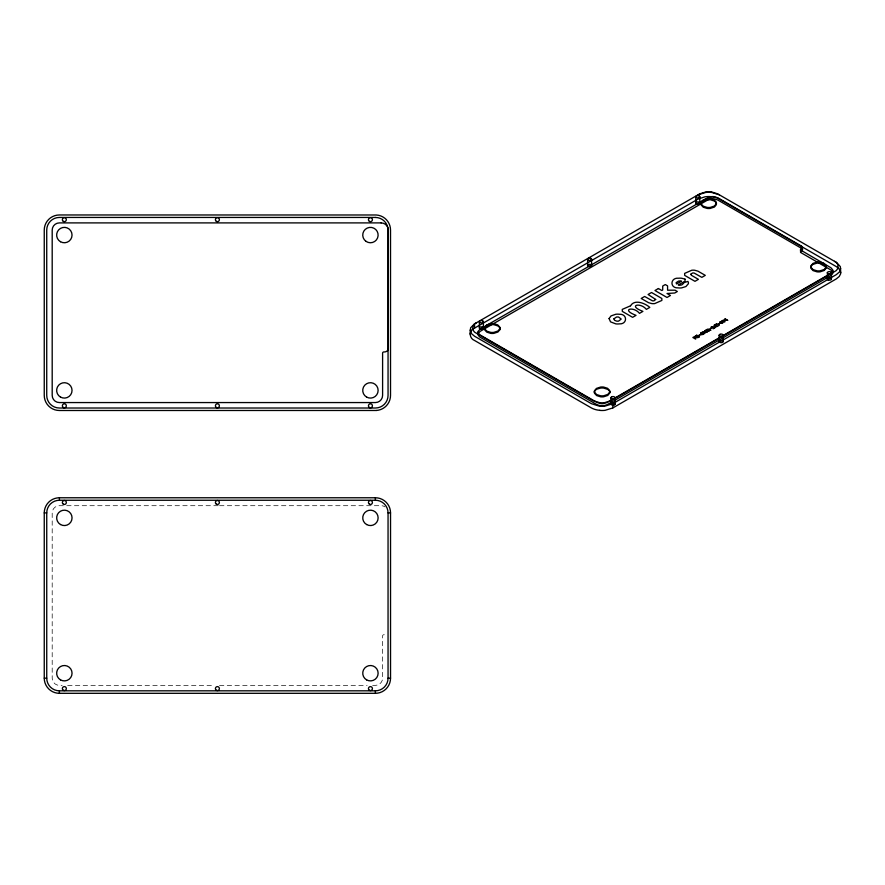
<?xml version="1.0" encoding="UTF-8"?>
<svg xmlns="http://www.w3.org/2000/svg" width="885" height="885" viewBox="0 0 885 885"><rect width="100%" height="100%" fill="white"/><g stroke="black" fill="none" stroke-linecap="round" stroke-linejoin="round"><path stroke-width="0.66" stroke-dasharray="4.42 3.32" d="M218.175 505.711L59.383 505.711A7.191 7.191 0 0 0 52.193 512.902L52.193 678.164A7.191 7.191 0 0 0 59.395 685.366L62.149 685.366M219.557 505.711L381.103 505.711A7.191 7.191 0 0 1 385.041 506.884M67.669 685.366L213.949 685.366M219.469 685.366L367.12 685.366M372.64 685.366L375.395 685.366A7.191 7.191 0 0 0 382.597 678.164L382.597 635.983A1.239 1.239 0 0 1 383.836 634.744L384.577 634.744A3.717 3.717 0 0 0 385.948 634.479"/><path stroke-width="1.33" d="M470.09 334.187L470.61 327.793L474.537 323.855L699.747 193.837L706.097 191.846A21.727 21.727 0 0 1 711.286 191.846L717.646 193.837L836.723 262.591L840.352 266.65L840.75 272.646A5.122 5.122 0 0 1 840.551 273.963L839.234 276.496L836.259 278.93L612.807 407.941L605.075 410.33A25.942 25.942 0 0 1 599.82 410.397M484.571 328.966L484.571 328.014A2.622 2.622 0 0 1 484.659 327.328L486.584 325.016L490.688 323.667A13.209 13.209 0 0 1 493.841 323.667L497.702 324.872L499.793 327.096A2.622 2.622 0 0 1 499.859 328.7L497.934 331.012L493.841 332.362A13.209 13.209 0 0 1 490.688 332.362L486.827 331.156L484.737 328.921A2.666 2.666 0 0 1 484.571 328.014M607.541 389.312A5.664 5.664 0 0 1 608.991 390.451L609.466 391.17A2.898 2.898 0 0 1 609.743 391.933A2.622 2.622 0 0 1 609.699 393.128L607.774 395.44L603.681 396.79A13.209 13.209 0 0 1 600.528 396.79L596.667 395.584L594.576 393.349A2.666 2.666 0 0 1 594.41 392.442L594.41 391.424A2.622 2.622 0 0 1 594.499 390.739L596.424 388.426L600.528 387.077A13.209 13.209 0 0 1 603.681 387.077L607.541 388.283L609.632 390.517A2.622 2.622 0 0 1 609.699 392.11L607.774 394.422L603.681 395.772A13.209 13.209 0 0 1 600.528 395.772L596.667 394.566L594.576 392.343A2.666 2.666 0 0 1 594.41 391.424M499.959 328.988L499.959 328.014M594.41 392.376L594.41 392.376A2.6 2.6 0 0 1 594.466 391.933A2.821 2.821 0 0 1 594.643 391.358L595.528 390.13A6.272 6.272 0 0 1 597.176 389.046L600.528 388.095A13.209 13.209 0 0 1 603.681 388.095L607.541 389.3M609.798 392.409L609.798 391.424M701.008 204.004L701.008 203.052M716.385 204.004L716.385 203.052M840.695 268.42L839.467 271.938L836.259 274.671L612.807 403.682L605.207 406.06A25.986 25.986 0 0 1 599.001 406.06L591.401 403.682L474.537 336.212L471.34 333.501L470.101 330.016M801.345 248.231L717.823 200.01L714.206 198.882A12.357 12.357 0 0 0 711.252 198.882L707.646 200.01L480.157 331.355L478.199 333.446A2.489 2.489 0 0 0 478.199 335.138L479.515 336.809A6.106 6.106 0 0 0 480.157 337.229L597.01 404.699L600.627 405.828A12.357 12.357 0 0 0 603.581 405.828L607.187 404.699L830.639 275.689A6.106 6.106 0 0 0 831.292 275.268L832.597 273.598A2.489 2.489 0 0 0 832.597 271.872L830.86 269.947L800.704 252.513L800.46 249.78L801.345 249.05A2.024 2.024 0 0 0 802.529 247.546A2.024 2.024 0 0 0 801.312 246.074M800.449 252.048L801.345 251.274A2.024 2.024 0 0 0 802.529 249.78A2.024 2.024 0 0 0 801.312 248.298M703.63 332.904L703.818 332.196M721.408 322.638L721.585 321.93M723.631 321.355L723.808 320.647M703.973 333.092L704.161 332.395M721.751 322.837L721.928 322.129M723.974 321.554L724.151 320.846M702.126 201.758L701.241 202.975A2.821 2.821 0 0 0 701.053 203.561A2.666 2.666 0 0 0 701.163 204.977L703.254 207.212L707.115 208.417A13.209 13.209 0 0 0 710.268 208.417L714.372 207.068L716.297 204.756A2.622 2.622 0 0 0 716.341 203.55A2.898 2.898 0 0 0 716.065 202.798L715.578 202.079A5.664 5.664 0 0 0 714.129 200.939L710.268 199.722A13.209 13.209 0 0 0 707.115 199.722L703.254 200.928A6.04 6.04 0 0 0 702.126 201.758M711.651 327.096L712.491 327.03M801.345 246.008L717.823 197.786L714.206 196.658A12.357 12.357 0 0 0 711.252 196.658L707.646 197.786L480.157 329.12L478.199 331.211A2.489 2.489 0 0 0 478.199 332.915L479.515 334.574A6.106 6.106 0 0 0 480.157 335.006L597.01 402.465L600.627 403.604A12.357 12.357 0 0 0 603.581 403.593L607.187 402.465L830.639 273.465A6.106 6.106 0 0 0 831.292 273.034L832.597 271.374A2.489 2.489 0 0 0 832.597 269.648L830.86 267.712L800.46 249.935M705.091 330.868C708.409 329.187 701.595 331.875 706.307 331.477A2.146 2.146 0 0 1 706.905 331.344L707.071 331.377M707.248 331.775L705.655 332.196A1.681 1.681 0 0 0 706.628 332.362L707.923 331.311L705.179 331.244M476.296 322.848C471.583 324.673 471.583 331.355 476.296 333.18L593.149 400.651L599.51 402.631A21.727 21.727 0 0 0 604.698 402.631L611.048 400.651L834.5 271.64C839.223 269.814 839.223 263.133 834.5 261.307M711.109 196.658A25.853 25.853 0 0 0 704.98 196.813L697.988 199.103L474.537 328.114C468.773 330.293 468.906 338.324 474.537 340.471L591.401 407.941A20.112 20.112 0 0 0 599.82 410.286M694.161 337.218L695.002 337.705M707.436 329.552L708.265 330.028M710.71 330.227L708.299 330.481L709.283 331.045L708.774 331.344L706.142 329.817L708.144 329.021L710.677 330.216M697.988 194.844L705.599 192.476A25.986 25.986 0 0 1 711.794 192.476L719.394 194.844M699.084 203.937L698.608 204.103A3.297 3.297 0 0 1 697.026 204.103L696.694 203.993A1.195 1.195 0 0 1 695.754 203.074M590.87 266.407L590.383 266.584A3.297 3.297 0 0 1 588.813 266.584L588.47 266.474M828.139 278.155L828.625 277.978A3.297 3.297 0 0 1 830.207 277.978L830.539 278.089M719.925 340.625L720.412 340.459A3.297 3.297 0 0 1 721.983 340.459L722.326 340.57M611.712 403.106L612.188 402.94A3.297 3.297 0 0 1 613.77 402.94L614.101 403.04A1.195 1.195 0 0 1 615.042 403.969M614.256 404.865L613.77 405.042A3.297 3.297 0 0 1 612.199 405.042L611.856 404.932A1.195 1.195 0 0 1 610.927 404.014M696.694 195.828L697.026 195.718A3.297 3.297 0 0 1 698.608 195.718L699.084 195.895M698.94 197.72L698.608 197.82A3.297 3.297 0 0 1 697.026 197.82L696.55 197.654A1.128 1.128 0 0 1 695.765 196.791L695.831 203.052A1.128 1.128 0 0 1 696.561 202.222L697.026 202.001A3.297 3.297 0 0 1 698.608 202.001L698.94 202.112A1.195 1.195 0 0 1 699.88 203.03L699.803 196.769A1.128 1.128 0 0 0 699.073 195.95M588.47 258.309L588.813 258.199A3.297 3.297 0 0 1 590.383 258.199L590.87 258.376M590.726 260.201L590.383 260.301A3.297 3.297 0 0 1 588.813 260.301L588.326 260.135A1.128 1.128 0 0 1 587.552 259.272A1.195 1.195 0 0 1 588.492 258.387M720.069 334.287L720.412 334.176A3.297 3.297 0 0 1 721.983 334.176L722.47 334.353A1.128 1.128 0 0 1 723.244 335.216A1.195 1.195 0 0 1 722.315 336.09M722.326 336.178L721.983 336.278A3.297 3.297 0 0 1 720.412 336.278L719.925 336.112M611.856 396.768L612.188 396.657A3.297 3.297 0 0 1 613.77 396.657L614.256 396.834A1.128 1.128 0 0 1 615.031 397.697A1.195 1.195 0 0 1 614.09 398.571M614.101 398.648L613.77 398.759A3.297 3.297 0 0 1 612.199 398.759L611.712 398.593A1.128 1.128 0 0 1 610.938 397.73A1.195 1.195 0 0 1 611.867 396.845M59.395 497.768L375.395 497.768A15.133 15.133 0 0 1 390.539 512.902L390.539 678.164A15.133 15.133 0 0 1 375.395 693.309L59.395 693.309A15.133 15.133 0 0 1 44.25 678.164L44.25 512.902A15.133 15.133 0 0 1 59.395 497.768L59.395 500.246A12.655 12.655 0 0 0 46.739 512.902L46.739 678.164A12.655 12.655 0 0 0 59.395 690.82L375.395 690.82A12.655 12.655 0 0 0 388.05 678.164L388.05 512.902A12.655 12.655 0 0 0 375.395 500.246L59.395 500.246M44.25 512.902L46.739 512.902M388.05 512.902L390.539 512.902M44.25 678.164L46.739 678.164M388.05 678.164L390.539 678.164M828.294 279.981L828.625 280.08A3.297 3.297 0 0 0 830.207 280.08L830.683 279.914A1.128 1.128 0 0 0 831.469 279.052A1.195 1.195 0 0 0 830.528 278.167M590.726 264.593L590.383 264.482A3.297 3.297 0 0 0 588.813 264.482L588.326 264.648A1.128 1.128 0 0 0 587.552 265.511A1.195 1.195 0 0 0 588.492 266.396M720.069 342.451L720.412 342.561A3.297 3.297 0 0 0 721.983 342.561L722.47 342.395A1.128 1.128 0 0 0 723.244 341.522L723.189 335.503M482.513 327.063L482.17 326.963A3.297 3.297 0 0 0 480.599 326.963L480.112 327.129A1.128 1.128 0 0 0 479.338 327.992A1.195 1.195 0 0 0 480.267 328.877M480.256 328.954L480.599 329.065A3.297 3.297 0 0 0 482.17 329.065L482.657 328.888A1.128 1.128 0 0 0 483.431 328.025L483.365 321.731A1.128 1.128 0 0 0 482.635 320.901M828.139 273.631L828.625 273.797A3.297 3.297 0 0 0 830.207 273.797L830.539 273.697A1.195 1.195 0 0 0 831.48 272.768M482.657 320.846L482.17 320.68A3.297 3.297 0 0 0 480.599 320.68L480.256 320.79A1.195 1.195 0 0 0 479.327 321.709M719.394 199.103L836.579 266.761L839.6 269.494L840.695 272.646M711.651 327.395C709.084 327.782 714.129 325.038 713.399 328.202L714.958 327.771L713.155 328.811L712.724 327.384M832.752 270.522L832.752 272.746M831.402 272.945L831.402 279.029M827.431 272.746L827.431 279.029M826.225 266.474A2.622 2.622 0 0 1 826.136 267.159L824.212 269.471L820.118 270.821A13.209 13.209 0 0 1 816.966 270.821L813.094 269.615L811.003 267.381A2.666 2.666 0 0 1 810.937 265.754L813.094 263.332L816.966 262.126A13.209 13.209 0 0 1 820.118 262.126L823.979 263.332L826.07 265.555A2.666 2.666 0 0 1 826.225 266.474L826.225 267.48M810.848 266.474L810.848 267.48M802.429 247.523L802.429 249.758M720.091 334.364A1.195 1.195 0 0 0 719.14 335.205L719.217 341.51A1.195 1.195 0 0 0 720.091 342.373M614.964 397.984L614.964 403.991M612.807 403.682L612.807 407.941M610.993 397.708L610.993 403.991M591.589 259.25L591.589 265.533M587.618 259.25L587.618 265.533M479.393 321.731L479.393 328.014M478.044 332.063L478.044 334.298M474.537 323.855L474.537 328.114M375.395 497.768L375.395 500.246M375.395 690.82L375.395 693.309M59.395 690.82L59.395 693.309M831.469 272.735A1.128 1.128 0 0 0 830.672 271.927L830.207 271.695A3.297 3.297 0 0 0 828.625 271.706L828.294 271.806A1.195 1.195 0 0 0 827.353 272.724M828.161 273.576A1.128 1.128 0 0 1 827.364 272.768M719.936 336.057A1.128 1.128 0 0 1 719.151 335.249M699.869 203.074A1.128 1.128 0 0 1 699.073 203.882M695.754 196.747A1.195 1.195 0 0 1 696.705 195.906M699.88 196.791A1.195 1.195 0 0 1 698.929 197.632M828.305 279.892A1.195 1.195 0 0 1 827.353 279.052A1.128 1.128 0 0 1 828.161 278.211M719.151 341.499A1.128 1.128 0 0 1 719.936 340.681M722.315 340.648A1.195 1.195 0 0 1 723.255 341.488M590.859 266.352A1.128 1.128 0 0 0 591.645 265.544A1.195 1.195 0 0 0 590.715 264.67M590.715 260.113A1.195 1.195 0 0 0 591.656 259.272A1.128 1.128 0 0 0 590.859 258.431M482.491 327.151A1.195 1.195 0 0 1 483.442 327.992M479.338 321.742A1.128 1.128 0 0 0 480.124 322.56L480.599 322.782A3.297 3.297 0 0 0 482.17 322.782L482.513 322.671A1.195 1.195 0 0 0 483.442 321.753M610.938 403.969A1.128 1.128 0 0 1 611.723 403.162M615.031 404.002A1.128 1.128 0 0 1 614.234 404.81M711.097 196.758A20.112 20.112 0 0 1 719.428 199.048M810.892 266.971A2.821 2.821 0 0 1 811.08 266.396L811.965 265.179A6.04 6.04 0 0 1 813.105 264.349L816.966 263.133A13.209 13.209 0 0 1 820.118 263.133L823.979 264.338A5.664 5.664 0 0 1 825.428 265.489L825.904 266.208A2.898 2.898 0 0 1 826.181 266.971A2.622 2.622 0 0 1 826.136 268.166L824.212 270.478L820.118 271.828A13.209 13.209 0 0 1 816.966 271.828L813.094 270.622L811.003 268.387A2.666 2.666 0 0 1 810.892 266.949M685.012 279.129L685.012 281.12L678.341 284.97A5.841 5.841 0 0 0 681.892 284.837L683.508 283.443A1.239 1.239 0 0 0 683.519 282.735L687.933 281.419L688.353 282.392A2.876 2.876 0 0 1 688.331 283.797L685.93 286.541L681.66 287.879A14.614 14.614 0 0 1 678.164 287.879C669.525 288.399 670.188 277.381 678.518 278.222A14.636 14.636 0 0 1 681.66 278.255L685.012 279.129M702.17 332.306C706.85 336.189 704.991 329.651 702.181 332.24M719.947 322.04C724.24 325.979 723.288 319.452 719.947 322.007M722.16 320.757C726.618 324.706 725.291 318.08 722.16 320.757M695.864 337.373L695.024 338.17L695.986 338.723L695.477 339.021L692.844 337.495L694.67 336.72L695.864 337.406M609.09 318.567L610.539 321.852L615.805 323.877A14.614 14.614 0 0 0 619.301 323.877C627.598 324.474 627.598 313.666 619.301 314.263A14.614 14.614 0 0 0 615.805 314.263L611.015 315.923L609.09 318.567M613.924 318.854L614.544 320.259L616.447 321.078A6.173 6.173 0 0 0 618.659 321.078L621.204 319.065L618.659 317.062A6.173 6.173 0 0 0 616.447 317.062L613.924 318.854M655.685 299.451L653.982 300.789A4.071 4.071 0 0 1 652.278 300.745L644.645 296.475L641.205 298.466L648.572 302.692L651.758 303.577A12.534 12.534 0 0 0 654.745 303.577L661.847 300.446L661.847 298.466L651.526 292.504L648.086 294.484L655.685 299.451M690.82 274.228L691.373 275.279L698.409 279.339L694.968 281.33L684.647 275.368L684.647 273.388L691.749 270.257A12.534 12.534 0 0 1 694.736 270.257L697.922 271.142L705.29 275.368L701.849 277.359L694.205 273.089A4.071 4.071 0 0 0 692.501 273.045L690.82 274.228M630.54 305.801L622.288 309.385L622.288 311.376L632.609 317.328L636.049 315.348C620.319 309.496 633.35 305.767 639.49 313.356L642.93 311.376C627.2 305.524 640.231 301.796 646.371 309.385L649.811 307.405C645.375 303.411 634.534 298.82 630.54 305.801M499.859 329.707L497.934 332.019L493.841 333.368A13.209 13.209 0 0 1 490.688 333.368L486.827 332.163L484.737 329.939A2.666 2.666 0 0 1 484.615 328.49A2.821 2.821 0 0 1 484.803 327.937L485.688 326.72A6.04 6.04 0 0 1 486.827 325.89L490.688 324.673A13.209 13.209 0 0 1 493.841 324.673L497.702 325.879A5.664 5.664 0 0 1 499.151 327.03L499.627 327.749A2.898 2.898 0 0 1 499.903 328.523A2.622 2.622 0 0 1 499.859 329.707M701.163 202.145L701.097 202.366A2.666 2.666 0 0 0 701.163 203.959L703.254 206.194L707.115 207.4A13.209 13.209 0 0 0 710.268 207.4L714.372 206.05L716.297 203.738A2.622 2.622 0 0 0 716.231 202.145L714.14 199.91L710.268 198.705A13.209 13.209 0 0 0 707.115 198.705L703.254 199.91L701.163 202.145M676.372 282.547L676.317 282.713A1.239 1.239 0 0 0 676.306 283.377L676.616 283.974L681.483 281.164A6.007 6.007 0 0 0 678.474 281.142L676.372 282.547M725.136 318.854L724.406 319.75L727.791 320.359L725.158 318.843M658.407 288.532L654.966 290.512L667.013 297.471L670.454 295.479L667.013 293.499L674.757 293.001L677.335 291.508L675.045 290.191L667.578 290.191L667.578 285.877L665.288 284.561L662.71 286.043L662.71 290.014L661.847 290.512L658.407 288.532M696.827 335.194L695.057 336.223L697.69 337.738L699.471 336.709L697.789 337.207L697.048 336.776L697.734 335.924L695.986 336.167L696.827 335.194M700.964 332.815L701.097 334.751L703.597 334.331L700.964 332.815M714.295 325.116L714.427 327.052L716.927 326.631L714.295 325.116M716.662 323.744L715.135 324.629L717.768 326.145L719.295 325.271L716.662 323.744M700.3 334.652L698.796 335.526L700.3 334.652M711.407 328.247L709.903 329.109L711.407 328.247M720.29 323.113L718.786 323.987L720.29 323.113M702.115 334.054L701.495 334.419L701.141 333.49L702.115 334.054M715.445 326.366L714.826 326.72L714.461 325.791L715.445 326.366M376.302 410.474L59.383 410.496A15.133 15.133 0 0 1 44.25 395.363L44.25 230.1A15.133 15.133 0 0 1 59.383 214.966L376.302 214.989A15.133 15.133 0 0 1 390.528 230.1L390.528 395.363A15.133 15.133 0 0 1 376.302 410.474M375.395 217.445L59.383 217.445A12.655 12.655 0 0 0 46.728 230.1L46.728 395.363A12.655 12.655 0 0 0 59.383 408.018L375.395 408.018A12.655 12.655 0 0 0 388.05 395.363L388.05 230.1A12.655 12.655 0 0 0 375.395 217.445M381.103 222.898L59.383 222.898A7.191 7.191 0 0 0 52.193 230.1L52.193 395.363A7.191 7.191 0 0 0 59.383 402.564L375.395 402.564A7.191 7.191 0 0 0 382.597 395.363L382.597 353.181A1.239 1.239 0 0 1 383.836 351.942L384.577 351.942A3.717 3.717 0 0 0 388.305 348.214L388.305 230.1A7.191 7.191 0 0 0 381.103 222.898M60.501 397.066A7.688 7.688 0 0 0 72.039 390.396A7.688 7.688 0 0 0 60.501 383.736A7.688 7.688 0 0 0 60.501 397.066M366.003 241.351A7.688 7.688 0 0 0 378.094 235.753A7.688 7.688 0 0 0 367.198 228.087A7.688 7.688 0 0 0 366.003 241.351M366.589 397.066A7.688 7.688 0 0 0 378.127 390.396A7.688 7.688 0 0 0 366.589 383.736A7.688 7.688 0 0 0 366.589 397.066M369.443 221.394A1.98 1.98 0 0 0 372.419 219.679A1.98 1.98 0 0 0 369.443 217.953A1.98 1.98 0 0 0 369.443 221.394M369.443 407.509A1.98 1.98 0 0 0 372.419 405.784A1.98 1.98 0 0 0 369.443 404.069A1.98 1.98 0 0 0 369.443 407.509M216.405 407.509A1.98 1.98 0 0 0 219.38 405.784A1.98 1.98 0 0 0 216.405 404.069A1.98 1.98 0 0 0 216.405 407.509M216.405 221.394A1.98 1.98 0 0 0 219.38 219.679A1.98 1.98 0 0 0 216.405 217.953A1.98 1.98 0 0 0 216.405 221.394M63.355 221.394A1.98 1.98 0 0 0 66.331 219.679A1.98 1.98 0 0 0 63.355 217.953A1.98 1.98 0 0 0 63.355 221.394M63.355 407.509A1.98 1.98 0 0 0 66.331 405.784A1.98 1.98 0 0 0 63.355 404.069A1.98 1.98 0 0 0 63.355 407.509M60.501 241.727A7.688 7.688 0 0 0 72.039 235.067A7.688 7.688 0 0 0 60.501 228.396A7.688 7.688 0 0 0 60.501 241.727M60.501 524.528A7.688 7.688 0 0 0 72.05 517.869A7.688 7.688 0 0 0 60.501 511.209A7.688 7.688 0 0 0 60.501 524.528M63.355 690.311A1.98 1.98 0 0 0 66.342 688.596A1.98 1.98 0 0 0 63.355 686.871A1.98 1.98 0 0 0 63.355 690.311M63.355 504.207A1.98 1.98 0 0 0 66.342 502.481A1.98 1.98 0 0 0 63.355 500.766A1.98 1.98 0 0 0 63.355 504.207M216.405 504.207A1.98 1.98 0 0 0 219.38 502.481A1.98 1.98 0 0 0 216.405 500.766A1.98 1.98 0 0 0 216.405 504.207M216.405 690.311A1.98 1.98 0 0 0 219.38 688.596A1.98 1.98 0 0 0 216.405 686.871A1.98 1.98 0 0 0 216.405 690.311M369.443 690.311A1.98 1.98 0 0 0 372.419 688.596A1.98 1.98 0 0 0 369.443 686.871A1.98 1.98 0 0 0 369.443 690.311M369.443 504.207A1.98 1.98 0 0 0 372.419 502.481A1.98 1.98 0 0 0 369.443 500.766A1.98 1.98 0 0 0 369.443 504.207M366.589 679.868A7.688 7.688 0 0 0 378.127 673.208A7.688 7.688 0 0 0 366.589 666.549A7.688 7.688 0 0 0 366.589 679.868M366.589 524.528A7.688 7.688 0 0 0 378.127 517.869A7.688 7.688 0 0 0 366.589 511.209A7.688 7.688 0 0 0 366.589 524.528M60.501 679.868A7.688 7.688 0 0 0 72.05 673.208A7.688 7.688 0 0 0 60.501 666.549A7.688 7.688 0 0 0 60.501 679.868"/></g></svg>
